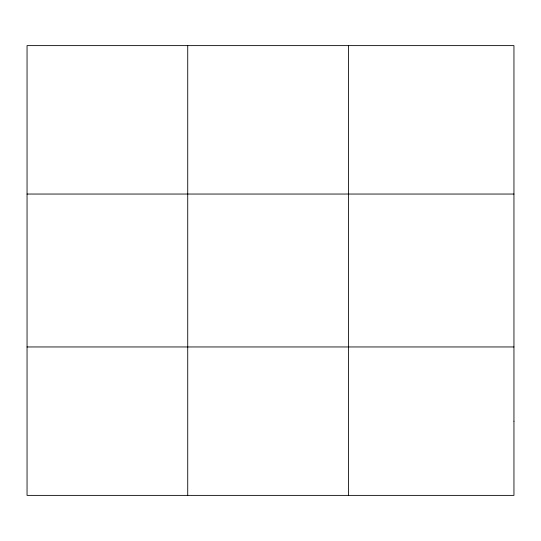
<?xml version="1.0" encoding="UTF-8"?>
<svg xmlns="http://www.w3.org/2000/svg" width="541" height="541" viewBox="0 0 541 541"><rect width="100%" height="100%" fill="white"/><g stroke="black" fill="none" stroke-linecap="round" stroke-linejoin="round"><path stroke-width="0.81" d="M187.727 45.62L187.727 495.38M348.404 45.62L348.404 495.38M27.05 194.043L513.95 194.043M27.05 346.957L513.95 346.957M513.95 421.168L513.95 495.38L27.05 495.38L27.05 45.62L513.95 45.62L513.95 421.168"/></g></svg>
